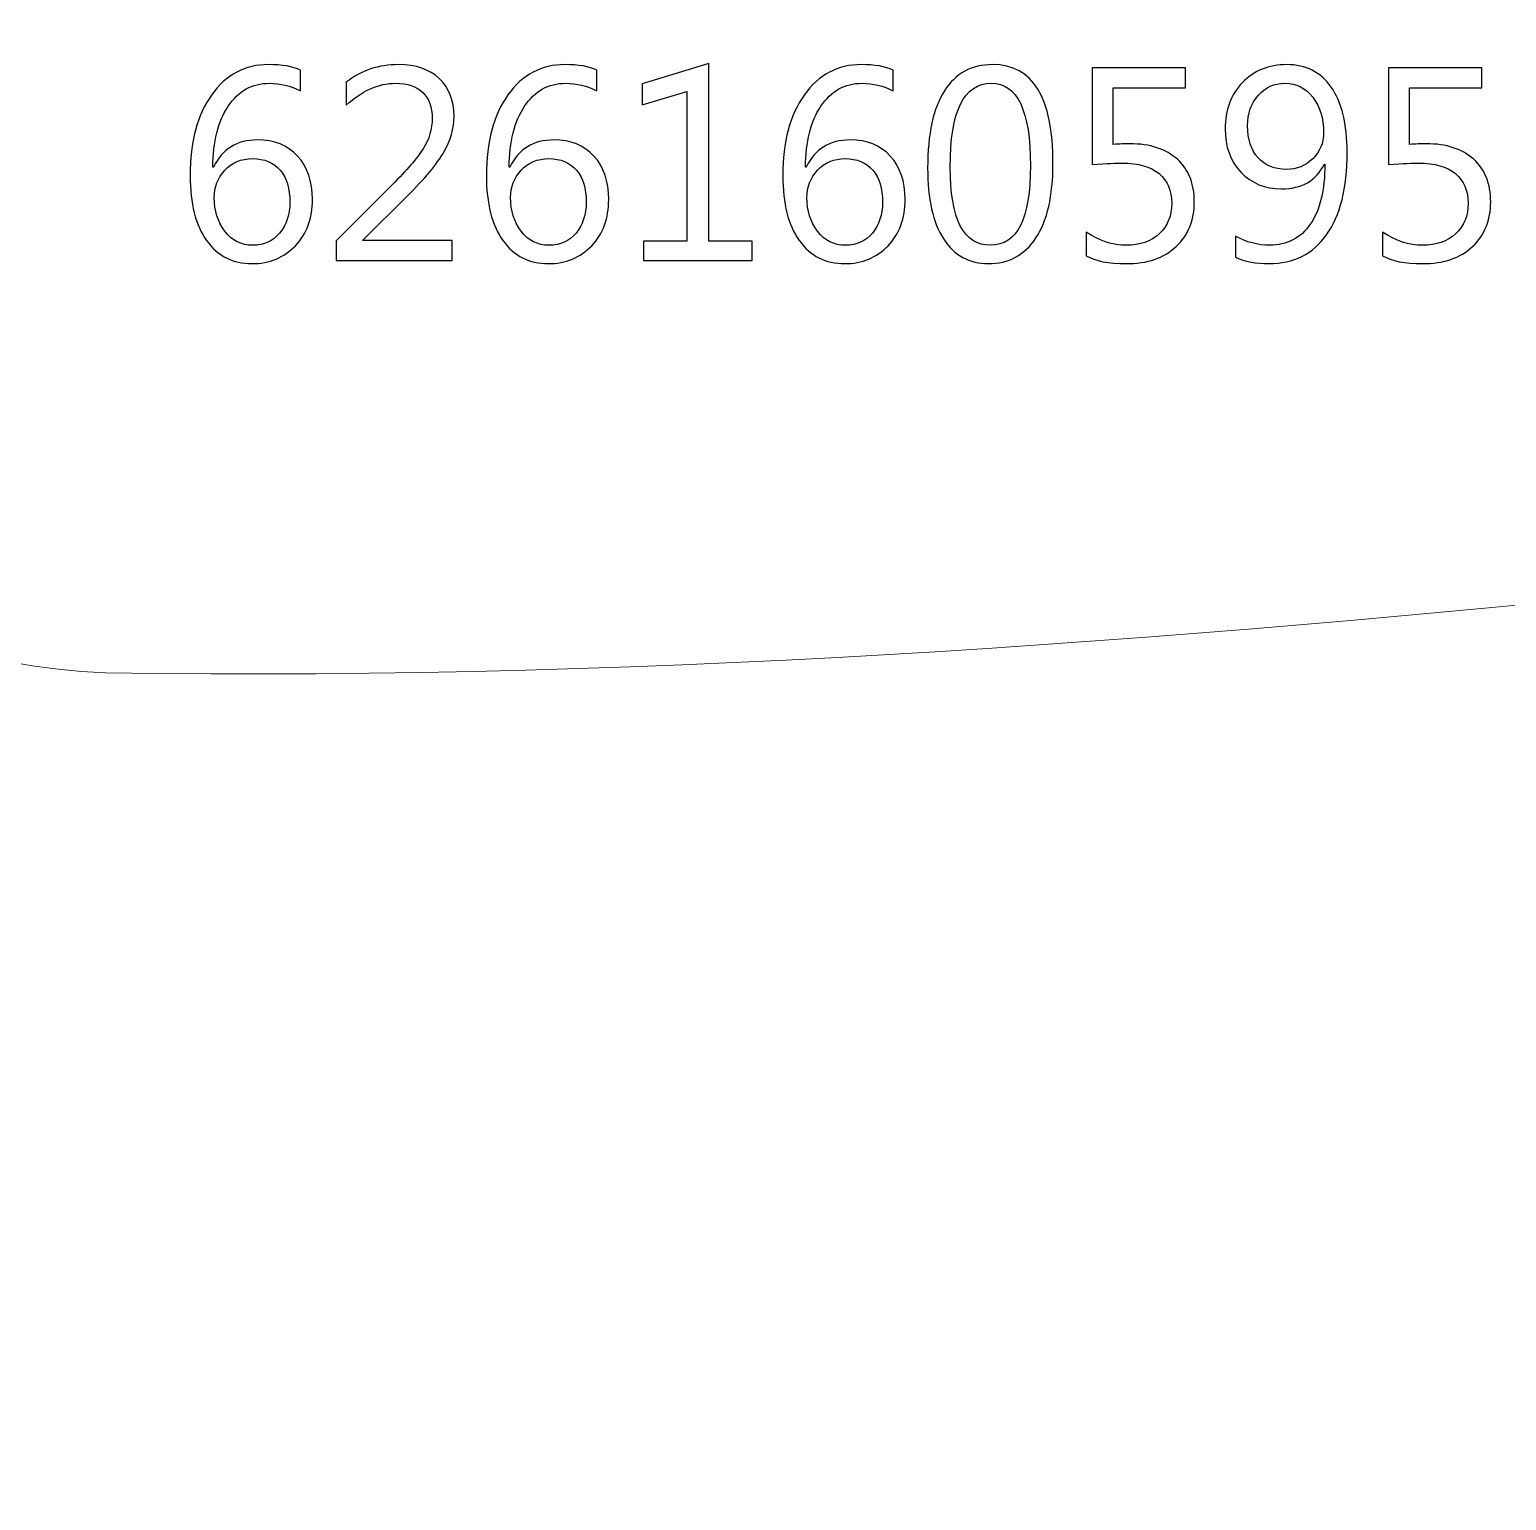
# Model space of a CAD drawing. Header units: centimetres. Extents: x -196 to 200, y -267 to 229.
# Drawn here: x 95.97 to 118.9, y -74.3 to -51.47 of the extents above; entities that cross this region are included whole.
import ezdxf

# ---------------------------------------------------------------- set-up
doc = ezdxf.new("R2010")
doc.units = ezdxf.units.CM
doc.header["$MEASUREMENT"] = 0
doc.layers.add('Camada 1', color=7, linetype='Continuous')
doc.layers.add('Camada 2', color=20, linetype='Continuous')

msp = doc.modelspace()

# ---------------------------------------------------------------- linework, layer by layer
at = {"layer": 'Camada 1', "lineweight": 9}
msp.add_open_spline([(72.549, -114.833), (72.367, -115.71), (72.107, -116.29), (71.643, -117.443), (71.643, -117.443), (70.612, -120.453), (70.022, -122.19), (73.215, -123.368), (73.215, -123.368), (74.856, -123.845), (76.237, -124.366), (77.403, -124.923), (77.403, -124.923), (83.232, -127.334), (83.511, -136.025), (81.277, -141.868), (81.277, -141.868), (79.673, -144.482), (81.959, -147.637), (84.142, -146.905), (84.142, -146.905), (84.142, -146.905), (105.98, -139.677), (105.98, -139.677), (105.98, -139.677), (105.352, -137.307), (104.71, -135.013), (103.865, -132.643), (103.865, -132.643), (103.865, -132.643), (98.387, -134.885), (98.387, -134.885), (98.387, -134.885), (98.387, -134.885), (97.304, -131.796), (97.304, -131.796), (97.304, -131.796), (97.304, -131.796), (102.758, -129.44), (102.758, -129.44), (102.758, -129.44), (101.573, -126.874), (100.557, -124.432), (99.246, -121.995), (99.246, -121.995), (99.246, -121.995), (93.611, -125.109), (93.611, -125.109), (93.611, -125.109), (93.611, -125.109), (91.923, -122.31), (91.923, -122.31), (91.923, -122.31), (91.923, -122.31), (97.523, -119.079), (97.523, -119.079), (97.523, -119.079), (96.238, -116.905), (95.022, -115.05), (93.666, -113.077), (93.666, -113.077), (93.666, -113.077), (88.471, -116.509), (88.471, -116.509), (88.471, -116.509), (88.471, -116.509), (86.695, -113.81), (86.695, -113.81), (86.695, -113.81), (86.695, -113.81), (91.574, -110.498), (91.574, -110.498), (91.574, -110.498), (90.125, -108.481), (88.778, -106.324), (87.444, -104.26), (87.444, -104.26), (87.444, -104.26), (82.119, -107.53), (82.119, -107.53), (82.119, -107.53), (82.119, -107.53), (80.676, -104.692), (80.676, -104.692), (80.676, -104.692), (80.676, -104.692), (85.937, -101.242), (85.937, -101.242), (85.937, -101.242), (80.864, -91.251), (87.783, -83.659), (95.45, -82.032), (95.45, -82.032), (111.827, -78.736), (125.912, -80.217), (140.985, -88.407), (140.985, -88.407), (151.218, -93.703), (161.314, -100.031), (171.328, -106.398), (171.328, -106.398), (177.467, -109.724), (181.699, -112.987), (188.716, -115.384), (188.716, -115.384), (190.896, -116.055), (192.133, -116.453), (192.952, -116.022), (192.952, -116.022), (196.214, -110.745), (198.19, -102.955), (197.776, -85.435), (197.776, -85.435), (196.669, -70.351), (195.551, -62.919), (192.218, -57.673), (192.218, -57.673), (186.973, -54.716), (169.867, -55.257), (147.136, -57.508), (147.136, -57.508), (131.267, -58.685), (114.668, -61.735), (97.149, -61.45), (97.149, -61.45), (89.243, -61.195), (83.236, -50.973), (75.512, -39.291), (75.512, -39.291), (71.321, -39.98), (67.901, -39.301), (65.657, -37.387), (65.657, -37.387), (63.487, -35.267), (62.27, -32.758), (62.315, -29.791), (62.315, -29.791), (62.324, -28.945), (61.732, -28.634), (60.794, -28.974), (60.794, -28.974), (49.44, -31.305), (38.672, -32.623), (28.761, -32.549), (28.761, -32.549), (28.761, -32.549), (22.226, -32.667), (22.226, -32.667), (22.226, -32.667), (13.207, -32.835), (7.663, -34.522), (6.225, -40.138), (6.225, -40.138), (5.891, -41.772), (5.965, -52.796), (5.949, -54.917), (5.949, -54.917), (5.949, -54.917), (5.985, -77.124), (5.985, -77.124), (5.985, -77.124), (5.985, -77.124), (26.583, -77.152), (26.583, -77.152), (26.583, -77.152), (26.583, -77.152), (26.551, -80.432), (26.551, -80.432), (26.551, -80.432), (26.551, -80.432), (5.981, -80.488), (5.981, -80.488), (5.981, -80.488), (5.981, -80.488), (6.076, -108.129), (6.076, -108.129), (6.076, -108.129), (6.076, -108.129), (12.015, -108.726), (12.015, -108.726), (12.015, -108.726), (12.015, -108.726), (14.903, -92.526), (14.903, -92.526), (14.903, -92.526), (14.903, -92.526), (33.333, -95.25), (33.333, -95.25), (33.333, -95.25), (33.333, -95.25), (30.302, -110.86), (30.302, -110.86), (30.302, -110.86), (30.302, -110.86), (39.992, -111.857), (39.992, -111.857), (39.992, -111.857), (40.037, -107.986), (40.484, -104.303), (41.449, -100.895), (41.449, -100.895), (42.749, -96.388), (44.348, -92.988), (46.73, -92.214), (46.73, -92.214), (46.73, -92.214), (66.166, -92.217), (66.166, -92.217), (66.166, -92.217), (67.551, -92.289), (68.173, -94.511), (67.715, -97.98), (67.715, -97.98), (67.349, -101.738), (64.736, -104.845), (63.332, -108.783), (63.332, -108.783), (62.403, -111.39), (62.638, -111.893), (64.698, -111.879), (64.698, -111.879), (64.698, -111.879), (71.124, -111.848), (71.124, -111.848), (71.124, -111.848), (71.986, -112.123), (72.777, -113.24), (72.549, -114.833)], degree=3, knots=[0, 0, 0, 0, 0.017241, 0.017241, 0.017241, 0.017241, 0.034483, 0.034483, 0.034483, 0.034483, 0.051724, 0.051724, 0.051724, 0.051724, 0.068966, 0.068966, 0.068966, 0.068966, 0.086207, 0.086207, 0.086207, 0.086207, 0.103448, 0.103448, 0.103448, 0.103448, 0.12069, 0.12069, 0.12069, 0.12069, 0.137931, 0.137931, 0.137931, 0.137931, 0.155172, 0.155172, 0.155172, 0.155172, 0.172414, 0.172414, 0.172414, 0.172414, 0.189655, 0.189655, 0.189655, 0.189655, 0.206897, 0.206897, 0.206897, 0.206897, 0.224138, 0.224138, 0.224138, 0.224138, 0.241379, 0.241379, 0.241379, 0.241379, 0.258621, 0.258621, 0.258621, 0.258621, 0.275862, 0.275862, 0.275862, 0.275862, 0.293103, 0.293103, 0.293103, 0.293103, 0.310345, 0.310345, 0.310345, 0.310345, 0.327586, 0.327586, 0.327586, 0.327586, 0.344828, 0.344828, 0.344828, 0.344828, 0.362069, 0.362069, 0.362069, 0.362069, 0.37931, 0.37931, 0.37931, 0.37931, 0.396552, 0.396552, 0.396552, 0.396552, 0.413793, 0.413793, 0.413793, 0.413793, 0.431034, 0.431034, 0.431034, 0.431034, 0.448276, 0.448276, 0.448276, 0.448276, 0.465517, 0.465517, 0.465517, 0.465517, 0.482759, 0.482759, 0.482759, 0.482759, 0.5, 0.5, 0.5, 0.5, 0.517241, 0.517241, 0.517241, 0.517241, 0.534483, 0.534483, 0.534483, 0.534483, 0.551724, 0.551724, 0.551724, 0.551724, 0.568966, 0.568966, 0.568966, 0.568966, 0.586207, 0.586207, 0.586207, 0.586207, 0.603448, 0.603448, 0.603448, 0.603448, 0.62069, 0.62069, 0.62069, 0.62069, 0.637931, 0.637931, 0.637931, 0.637931, 0.655172, 0.655172, 0.655172, 0.655172, 0.672414, 0.672414, 0.672414, 0.672414, 0.689655, 0.689655, 0.689655, 0.689655, 0.706897, 0.706897, 0.706897, 0.706897, 0.724138, 0.724138, 0.724138, 0.724138, 0.741379, 0.741379, 0.741379, 0.741379, 0.758621, 0.758621, 0.758621, 0.758621, 0.775862, 0.775862, 0.775862, 0.775862, 0.793103, 0.793103, 0.793103, 0.793103, 0.810345, 0.810345, 0.810345, 0.810345, 0.827586, 0.827586, 0.827586, 0.827586, 0.844828, 0.844828, 0.844828, 0.844828, 0.862069, 0.862069, 0.862069, 0.862069, 0.87931, 0.87931, 0.87931, 0.87931, 0.896552, 0.896552, 0.896552, 0.896552, 0.913793, 0.913793, 0.913793, 0.913793, 0.931034, 0.931034, 0.931034, 0.931034, 0.948276, 0.948276, 0.948276, 0.948276, 0.965517, 0.965517, 0.965517, 0.965517, 1, 1, 1, 1], dxfattribs=at)
at = {"layer": 'Camada 2'}
for points, knots in [([(100.179, -52.096), (100.179, -52.096), (100.179, -52.42), (100.179, -52.42), (100.179, -52.42), (100.025, -52.341), (99.863, -52.301), (99.692, -52.301), (99.692, -52.301), (99.427, -52.301), (99.215, -52.419), (99.056, -52.656), (99.056, -52.656), (98.897, -52.892), (98.818, -53.208), (98.818, -53.604), (98.818, -53.604), (98.818, -53.604), (98.826, -53.604), (98.826, -53.604), (98.826, -53.604), (98.965, -53.322), (99.193, -53.18), (99.509, -53.18), (99.509, -53.18), (99.77, -53.18), (99.977, -53.264), (100.132, -53.431), (100.132, -53.431), (100.286, -53.599), (100.363, -53.823), (100.363, -54.104), (100.363, -54.104), (100.363, -54.397), (100.275, -54.637), (100.098, -54.823), (100.098, -54.823), (99.922, -55.008), (99.698, -55.101), (99.426, -55.101), (99.426, -55.101), (99.126, -55.101), (98.89, -54.981), (98.72, -54.742), (98.72, -54.742), (98.549, -54.503), (98.464, -54.168), (98.464, -53.735), (98.464, -53.735), (98.464, -53.211), (98.575, -52.793), (98.799, -52.481), (98.799, -52.481), (99.022, -52.167), (99.317, -52.011), (99.683, -52.011), (99.683, -52.011), (99.892, -52.011), (100.057, -52.039), (100.179, -52.096)], [0, 0, 0, 0, 0.0625, 0.0625, 0.0625, 0.0625, 0.125, 0.125, 0.125, 0.125, 0.1875, 0.1875, 0.1875, 0.1875, 0.25, 0.25, 0.25, 0.25, 0.3125, 0.3125, 0.3125, 0.3125, 0.375, 0.375, 0.375, 0.375, 0.4375, 0.4375, 0.4375, 0.4375, 0.5, 0.5, 0.5, 0.5, 0.5625, 0.5625, 0.5625, 0.5625, 0.625, 0.625, 0.625, 0.625, 0.6875, 0.6875, 0.6875, 0.6875, 0.75, 0.75, 0.75, 0.75, 0.8125, 0.8125, 0.8125, 0.8125, 0.875, 0.875, 0.875, 0.875, 1, 1, 1, 1]), ([(102.535, -55.05), (102.535, -55.05), (100.734, -55.05), (100.734, -55.05), (100.734, -55.05), (100.734, -55.05), (100.734, -54.747), (100.734, -54.747), (100.734, -54.747), (100.734, -54.747), (101.605, -53.873), (101.605, -53.873), (101.605, -53.873), (101.827, -53.651), (101.986, -53.466), (102.081, -53.318), (102.081, -53.318), (102.176, -53.17), (102.223, -53.011), (102.223, -52.843), (102.223, -52.843), (102.223, -52.671), (102.174, -52.537), (102.076, -52.443), (102.076, -52.443), (101.977, -52.348), (101.837, -52.301), (101.654, -52.301), (101.654, -52.301), (101.388, -52.301), (101.132, -52.415), (100.888, -52.643), (100.888, -52.643), (100.888, -52.643), (100.888, -52.284), (100.888, -52.284), (100.888, -52.284), (101.121, -52.102), (101.393, -52.011), (101.702, -52.011), (101.702, -52.011), (101.969, -52.011), (102.179, -52.084), (102.332, -52.228), (102.332, -52.228), (102.485, -52.372), (102.561, -52.567), (102.561, -52.81), (102.561, -52.81), (102.561, -53.001), (102.508, -53.189), (102.402, -53.372), (102.402, -53.372), (102.297, -53.555), (102.107, -53.782), (101.833, -54.052), (101.833, -54.052), (101.833, -54.052), (101.144, -54.734), (101.144, -54.734), (101.144, -54.734), (101.144, -54.734), (101.144, -54.742), (101.144, -54.742), (101.144, -54.742), (101.144, -54.742), (102.535, -54.742), (102.535, -54.742), (102.535, -54.742), (102.535, -54.742), (102.535, -55.05), (102.535, -55.05)], [0, 0, 0, 0, 0.052632, 0.052632, 0.052632, 0.052632, 0.105263, 0.105263, 0.105263, 0.105263, 0.157895, 0.157895, 0.157895, 0.157895, 0.210526, 0.210526, 0.210526, 0.210526, 0.263158, 0.263158, 0.263158, 0.263158, 0.315789, 0.315789, 0.315789, 0.315789, 0.368421, 0.368421, 0.368421, 0.368421, 0.421053, 0.421053, 0.421053, 0.421053, 0.473684, 0.473684, 0.473684, 0.473684, 0.526316, 0.526316, 0.526316, 0.526316, 0.578947, 0.578947, 0.578947, 0.578947, 0.631579, 0.631579, 0.631579, 0.631579, 0.684211, 0.684211, 0.684211, 0.684211, 0.736842, 0.736842, 0.736842, 0.736842, 0.789474, 0.789474, 0.789474, 0.789474, 0.842105, 0.842105, 0.842105, 0.842105, 0.894737, 0.894737, 0.894737, 0.894737, 1, 1, 1, 1]), ([(104.78, -52.096), (104.78, -52.096), (104.78, -52.42), (104.78, -52.42), (104.78, -52.42), (104.626, -52.341), (104.463, -52.301), (104.293, -52.301), (104.293, -52.301), (104.028, -52.301), (103.816, -52.419), (103.657, -52.656), (103.657, -52.656), (103.498, -52.892), (103.419, -53.208), (103.419, -53.604), (103.419, -53.604), (103.419, -53.604), (103.427, -53.604), (103.427, -53.604), (103.427, -53.604), (103.566, -53.322), (103.793, -53.18), (104.11, -53.18), (104.11, -53.18), (104.371, -53.18), (104.578, -53.264), (104.732, -53.431), (104.732, -53.431), (104.887, -53.599), (104.963, -53.823), (104.963, -54.104), (104.963, -54.104), (104.963, -54.397), (104.875, -54.637), (104.699, -54.823), (104.699, -54.823), (104.522, -55.008), (104.298, -55.101), (104.027, -55.101), (104.027, -55.101), (103.726, -55.101), (103.491, -54.981), (103.32, -54.742), (103.32, -54.742), (103.15, -54.503), (103.064, -54.168), (103.064, -53.735), (103.064, -53.735), (103.064, -53.211), (103.176, -52.793), (103.399, -52.481), (103.399, -52.481), (103.623, -52.167), (103.918, -52.011), (104.284, -52.011), (104.284, -52.011), (104.493, -52.011), (104.658, -52.039), (104.78, -52.096)], [0, 0, 0, 0, 0.0625, 0.0625, 0.0625, 0.0625, 0.125, 0.125, 0.125, 0.125, 0.1875, 0.1875, 0.1875, 0.1875, 0.25, 0.25, 0.25, 0.25, 0.3125, 0.3125, 0.3125, 0.3125, 0.375, 0.375, 0.375, 0.375, 0.4375, 0.4375, 0.4375, 0.4375, 0.5, 0.5, 0.5, 0.5, 0.5625, 0.5625, 0.5625, 0.5625, 0.625, 0.625, 0.625, 0.625, 0.6875, 0.6875, 0.6875, 0.6875, 0.75, 0.75, 0.75, 0.75, 0.8125, 0.8125, 0.8125, 0.8125, 0.875, 0.875, 0.875, 0.875, 1, 1, 1, 1]), ([(107.191, -55.05), (107.191, -55.05), (105.501, -55.05), (105.501, -55.05), (105.501, -55.05), (105.501, -55.05), (105.501, -54.751), (105.501, -54.751), (105.501, -54.751), (105.501, -54.751), (106.175, -54.751), (106.175, -54.751), (106.175, -54.751), (106.175, -54.751), (106.175, -52.428), (106.175, -52.428), (106.175, -52.428), (106.175, -52.428), (105.484, -52.634), (105.484, -52.634), (105.484, -52.634), (105.484, -52.634), (105.484, -52.31), (105.484, -52.31), (105.484, -52.31), (105.484, -52.31), (106.517, -51.994), (106.517, -51.994), (106.517, -51.994), (106.517, -51.994), (106.517, -54.751), (106.517, -54.751), (106.517, -54.751), (106.517, -54.751), (107.191, -54.751), (107.191, -54.751), (107.191, -54.751), (107.191, -54.751), (107.191, -55.05), (107.191, -55.05)], [0, 0, 0, 0, 0.090909, 0.090909, 0.090909, 0.090909, 0.181818, 0.181818, 0.181818, 0.181818, 0.272727, 0.272727, 0.272727, 0.272727, 0.363636, 0.363636, 0.363636, 0.363636, 0.454545, 0.454545, 0.454545, 0.454545, 0.545455, 0.545455, 0.545455, 0.545455, 0.636364, 0.636364, 0.636364, 0.636364, 0.727273, 0.727273, 0.727273, 0.727273, 0.818182, 0.818182, 0.818182, 0.818182, 1, 1, 1, 1]), ([(109.381, -52.096), (109.381, -52.096), (109.381, -52.42), (109.381, -52.42), (109.381, -52.42), (109.226, -52.341), (109.064, -52.301), (108.893, -52.301), (108.893, -52.301), (108.629, -52.301), (108.417, -52.419), (108.257, -52.656), (108.257, -52.656), (108.099, -52.892), (108.019, -53.208), (108.019, -53.604), (108.019, -53.604), (108.019, -53.604), (108.028, -53.604), (108.028, -53.604), (108.028, -53.604), (108.166, -53.322), (108.394, -53.18), (108.711, -53.18), (108.711, -53.18), (108.972, -53.18), (109.179, -53.264), (109.333, -53.431), (109.333, -53.431), (109.487, -53.599), (109.564, -53.823), (109.564, -54.104), (109.564, -54.104), (109.564, -54.397), (109.476, -54.637), (109.3, -54.823), (109.3, -54.823), (109.123, -55.008), (108.899, -55.101), (108.627, -55.101), (108.627, -55.101), (108.327, -55.101), (108.092, -54.981), (107.921, -54.742), (107.921, -54.742), (107.75, -54.503), (107.665, -54.168), (107.665, -53.735), (107.665, -53.735), (107.665, -53.211), (107.777, -52.793), (108, -52.481), (108, -52.481), (108.223, -52.167), (108.519, -52.011), (108.885, -52.011), (108.885, -52.011), (109.093, -52.011), (109.258, -52.039), (109.381, -52.096)], [0, 0, 0, 0, 0.0625, 0.0625, 0.0625, 0.0625, 0.125, 0.125, 0.125, 0.125, 0.1875, 0.1875, 0.1875, 0.1875, 0.25, 0.25, 0.25, 0.25, 0.3125, 0.3125, 0.3125, 0.3125, 0.375, 0.375, 0.375, 0.375, 0.4375, 0.4375, 0.4375, 0.4375, 0.5, 0.5, 0.5, 0.5, 0.5625, 0.5625, 0.5625, 0.5625, 0.625, 0.625, 0.625, 0.625, 0.6875, 0.6875, 0.6875, 0.6875, 0.75, 0.75, 0.75, 0.75, 0.8125, 0.8125, 0.8125, 0.8125, 0.875, 0.875, 0.875, 0.875, 1, 1, 1, 1]), ([(110.856, -55.101), (110.56, -55.101), (110.329, -54.974), (110.163, -54.72), (110.163, -54.72), (109.997, -54.465), (109.914, -54.097), (109.914, -53.616), (109.914, -53.616), (109.914, -53.088), (110.001, -52.689), (110.174, -52.418), (110.174, -52.418), (110.347, -52.147), (110.596, -52.011), (110.923, -52.011), (110.923, -52.011), (111.548, -52.011), (111.86, -52.522), (111.86, -53.543), (111.86, -53.543), (111.86, -54.05), (111.772, -54.435), (111.596, -54.702), (111.596, -54.702), (111.419, -54.968), (111.172, -55.101), (110.856, -55.101)], [0, 0, 0, 0, 0.125, 0.125, 0.125, 0.125, 0.25, 0.25, 0.25, 0.25, 0.375, 0.375, 0.375, 0.375, 0.5, 0.5, 0.5, 0.5, 0.625, 0.625, 0.625, 0.625, 0.75, 0.75, 0.75, 0.75, 1, 1, 1, 1]), ([(114.694, -55.001), (114.694, -55.001), (114.694, -54.673), (114.694, -54.673), (114.694, -54.673), (114.86, -54.768), (115.037, -54.815), (115.223, -54.815), (115.223, -54.815), (115.494, -54.815), (115.705, -54.705), (115.855, -54.487), (115.855, -54.487), (116.006, -54.269), (116.081, -53.958), (116.081, -53.556), (116.081, -53.556), (116.078, -53.557), (116.075, -53.557), (116.073, -53.556), (116.073, -53.556), (115.945, -53.812), (115.723, -53.94), (115.407, -53.94), (115.407, -53.94), (115.151, -53.94), (114.941, -53.853), (114.777, -53.68), (114.777, -53.68), (114.614, -53.506), (114.532, -53.282), (114.532, -53.009), (114.532, -53.009), (114.532, -52.717), (114.621, -52.478), (114.801, -52.291), (114.801, -52.291), (114.981, -52.104), (115.211, -52.011), (115.492, -52.011), (115.492, -52.011), (115.786, -52.011), (116.016, -52.128), (116.18, -52.36), (116.18, -52.36), (116.344, -52.593), (116.427, -52.932), (116.427, -53.377), (116.427, -53.377), (116.427, -53.929), (116.32, -54.354), (116.106, -54.653), (116.106, -54.653), (115.893, -54.952), (115.595, -55.101), (115.215, -55.101), (115.215, -55.101), (115.015, -55.101), (114.841, -55.067), (114.694, -55.001)], [0, 0, 0, 0, 0.0625, 0.0625, 0.0625, 0.0625, 0.125, 0.125, 0.125, 0.125, 0.1875, 0.1875, 0.1875, 0.1875, 0.25, 0.25, 0.25, 0.25, 0.3125, 0.3125, 0.3125, 0.3125, 0.375, 0.375, 0.375, 0.375, 0.4375, 0.4375, 0.4375, 0.4375, 0.5, 0.5, 0.5, 0.5, 0.5625, 0.5625, 0.5625, 0.5625, 0.625, 0.625, 0.625, 0.625, 0.6875, 0.6875, 0.6875, 0.6875, 0.75, 0.75, 0.75, 0.75, 0.8125, 0.8125, 0.8125, 0.8125, 0.875, 0.875, 0.875, 0.875, 1, 1, 1, 1]), ([(112.377, -54.977), (112.377, -54.977), (112.377, -54.614), (112.377, -54.614), (112.377, -54.614), (112.581, -54.748), (112.788, -54.815), (113, -54.815), (113, -54.815), (113.211, -54.815), (113.381, -54.755), (113.51, -54.636), (113.51, -54.636), (113.639, -54.517), (113.704, -54.358), (113.704, -54.161), (113.704, -54.161), (113.704, -53.966), (113.638, -53.813), (113.506, -53.703), (113.506, -53.703), (113.374, -53.594), (113.185, -53.539), (112.939, -53.539), (112.939, -53.539), (112.856, -53.539), (112.7, -53.547), (112.47, -53.564), (112.47, -53.564), (112.47, -53.564), (112.47, -52.062), (112.47, -52.062), (112.47, -52.062), (112.47, -52.062), (113.917, -52.062), (113.917, -52.062), (113.917, -52.062), (113.917, -52.062), (113.917, -52.37), (113.917, -52.37), (113.917, -52.37), (113.917, -52.37), (112.795, -52.37), (112.795, -52.37), (112.795, -52.37), (112.795, -52.37), (112.795, -53.249), (112.795, -53.249), (112.795, -53.249), (112.887, -53.243), (112.971, -53.24), (113.049, -53.24), (113.049, -53.24), (113.369, -53.24), (113.616, -53.321), (113.791, -53.481), (113.791, -53.481), (113.966, -53.641), (114.054, -53.86), (114.054, -54.139), (114.054, -54.139), (114.054, -54.428), (113.96, -54.661), (113.771, -54.836), (113.771, -54.836), (113.583, -55.013), (113.324, -55.101), (112.996, -55.101), (112.996, -55.101), (112.719, -55.101), (112.513, -55.06), (112.377, -54.977)], [0, 0, 0, 0, 0.052632, 0.052632, 0.052632, 0.052632, 0.105263, 0.105263, 0.105263, 0.105263, 0.157895, 0.157895, 0.157895, 0.157895, 0.210526, 0.210526, 0.210526, 0.210526, 0.263158, 0.263158, 0.263158, 0.263158, 0.315789, 0.315789, 0.315789, 0.315789, 0.368421, 0.368421, 0.368421, 0.368421, 0.421053, 0.421053, 0.421053, 0.421053, 0.473684, 0.473684, 0.473684, 0.473684, 0.526316, 0.526316, 0.526316, 0.526316, 0.578947, 0.578947, 0.578947, 0.578947, 0.631579, 0.631579, 0.631579, 0.631579, 0.684211, 0.684211, 0.684211, 0.684211, 0.736842, 0.736842, 0.736842, 0.736842, 0.789474, 0.789474, 0.789474, 0.789474, 0.842105, 0.842105, 0.842105, 0.842105, 0.894737, 0.894737, 0.894737, 0.894737, 1, 1, 1, 1]), ([(116.977, -54.977), (116.977, -54.977), (116.977, -54.614), (116.977, -54.614), (116.977, -54.614), (117.181, -54.748), (117.389, -54.815), (117.6, -54.815), (117.6, -54.815), (117.812, -54.815), (117.982, -54.755), (118.111, -54.636), (118.111, -54.636), (118.24, -54.517), (118.305, -54.358), (118.305, -54.161), (118.305, -54.161), (118.305, -53.966), (118.238, -53.813), (118.107, -53.703), (118.107, -53.703), (117.975, -53.594), (117.786, -53.539), (117.54, -53.539), (117.54, -53.539), (117.457, -53.539), (117.3, -53.547), (117.071, -53.564), (117.071, -53.564), (117.071, -53.564), (117.071, -52.062), (117.071, -52.062), (117.071, -52.062), (117.071, -52.062), (118.518, -52.062), (118.518, -52.062), (118.518, -52.062), (118.518, -52.062), (118.518, -52.37), (118.518, -52.37), (118.518, -52.37), (118.518, -52.37), (117.395, -52.37), (117.395, -52.37), (117.395, -52.37), (117.395, -52.37), (117.395, -53.249), (117.395, -53.249), (117.395, -53.249), (117.487, -53.243), (117.572, -53.24), (117.65, -53.24), (117.65, -53.24), (117.969, -53.24), (118.217, -53.321), (118.392, -53.481), (118.392, -53.481), (118.567, -53.641), (118.655, -53.86), (118.655, -54.139), (118.655, -54.139), (118.655, -54.428), (118.561, -54.661), (118.372, -54.836), (118.372, -54.836), (118.184, -55.013), (117.925, -55.101), (117.597, -55.101), (117.597, -55.101), (117.32, -55.101), (117.114, -55.06), (116.977, -54.977)], [0, 0, 0, 0, 0.052632, 0.052632, 0.052632, 0.052632, 0.105263, 0.105263, 0.105263, 0.105263, 0.157895, 0.157895, 0.157895, 0.157895, 0.210526, 0.210526, 0.210526, 0.210526, 0.263158, 0.263158, 0.263158, 0.263158, 0.315789, 0.315789, 0.315789, 0.315789, 0.368421, 0.368421, 0.368421, 0.368421, 0.421053, 0.421053, 0.421053, 0.421053, 0.473684, 0.473684, 0.473684, 0.473684, 0.526316, 0.526316, 0.526316, 0.526316, 0.578947, 0.578947, 0.578947, 0.578947, 0.631579, 0.631579, 0.631579, 0.631579, 0.684211, 0.684211, 0.684211, 0.684211, 0.736842, 0.736842, 0.736842, 0.736842, 0.789474, 0.789474, 0.789474, 0.789474, 0.842105, 0.842105, 0.842105, 0.842105, 0.894737, 0.894737, 0.894737, 0.894737, 1, 1, 1, 1]), ([(110.903, -52.301), (110.477, -52.301), (110.264, -52.734), (110.264, -53.601), (110.264, -53.601), (110.264, -54.41), (110.473, -54.815), (110.891, -54.815), (110.891, -54.815), (111.304, -54.815), (111.51, -54.403), (111.51, -53.58), (111.51, -53.58), (111.51, -52.727), (111.308, -52.301), (110.903, -52.301)], [0, 0, 0, 0, 0.2, 0.2, 0.2, 0.2, 0.4, 0.4, 0.4, 0.4, 0.6, 0.6, 0.6, 0.6, 1, 1, 1, 1]), ([(115.46, -52.301), (115.295, -52.301), (115.158, -52.363), (115.048, -52.488), (115.048, -52.488), (114.937, -52.612), (114.882, -52.77), (114.882, -52.962), (114.882, -52.962), (114.882, -53.172), (114.936, -53.337), (115.044, -53.457), (115.044, -53.457), (115.152, -53.577), (115.299, -53.637), (115.484, -53.637), (115.484, -53.637), (115.644, -53.637), (115.78, -53.582), (115.892, -53.473), (115.892, -53.473), (116.004, -53.363), (116.06, -53.229), (116.06, -53.07), (116.06, -53.07), (116.06, -52.844), (116.004, -52.659), (115.893, -52.516), (115.893, -52.516), (115.782, -52.373), (115.638, -52.301), (115.46, -52.301)], [0, 0, 0, 0, 0.111111, 0.111111, 0.111111, 0.111111, 0.222222, 0.222222, 0.222222, 0.222222, 0.333333, 0.333333, 0.333333, 0.333333, 0.444444, 0.444444, 0.444444, 0.444444, 0.555556, 0.555556, 0.555556, 0.555556, 0.666667, 0.666667, 0.666667, 0.666667, 0.777778, 0.777778, 0.777778, 0.777778, 1, 1, 1, 1]), ([(99.433, -53.471), (99.257, -53.471), (99.114, -53.53), (99.004, -53.65), (99.004, -53.65), (98.894, -53.77), (98.839, -53.911), (98.839, -54.074), (98.839, -54.074), (98.839, -54.279), (98.894, -54.453), (99.003, -54.598), (99.003, -54.598), (99.112, -54.742), (99.257, -54.815), (99.437, -54.815), (99.437, -54.815), (99.61, -54.815), (99.749, -54.752), (99.854, -54.626), (99.854, -54.626), (99.96, -54.5), (100.013, -54.341), (100.013, -54.147), (100.013, -54.147), (100.013, -53.935), (99.962, -53.77), (99.861, -53.65), (99.861, -53.65), (99.759, -53.53), (99.617, -53.471), (99.433, -53.471)], [0, 0, 0, 0, 0.111111, 0.111111, 0.111111, 0.111111, 0.222222, 0.222222, 0.222222, 0.222222, 0.333333, 0.333333, 0.333333, 0.333333, 0.444444, 0.444444, 0.444444, 0.444444, 0.555556, 0.555556, 0.555556, 0.555556, 0.666667, 0.666667, 0.666667, 0.666667, 0.777778, 0.777778, 0.777778, 0.777778, 1, 1, 1, 1]), ([(104.034, -53.471), (103.857, -53.471), (103.714, -53.53), (103.605, -53.65), (103.605, -53.65), (103.495, -53.77), (103.44, -53.911), (103.44, -54.074), (103.44, -54.074), (103.44, -54.279), (103.495, -54.453), (103.603, -54.598), (103.603, -54.598), (103.712, -54.742), (103.857, -54.815), (104.038, -54.815), (104.038, -54.815), (104.21, -54.815), (104.35, -54.752), (104.455, -54.626), (104.455, -54.626), (104.561, -54.5), (104.613, -54.341), (104.613, -54.147), (104.613, -54.147), (104.613, -53.935), (104.563, -53.77), (104.461, -53.65), (104.461, -53.65), (104.359, -53.53), (104.217, -53.471), (104.034, -53.471)], [0, 0, 0, 0, 0.111111, 0.111111, 0.111111, 0.111111, 0.222222, 0.222222, 0.222222, 0.222222, 0.333333, 0.333333, 0.333333, 0.333333, 0.444444, 0.444444, 0.444444, 0.444444, 0.555556, 0.555556, 0.555556, 0.555556, 0.666667, 0.666667, 0.666667, 0.666667, 0.777778, 0.777778, 0.777778, 0.777778, 1, 1, 1, 1]), ([(108.634, -53.471), (108.458, -53.471), (108.315, -53.53), (108.205, -53.65), (108.205, -53.65), (108.095, -53.77), (108.04, -53.911), (108.04, -54.074), (108.04, -54.074), (108.04, -54.279), (108.095, -54.453), (108.204, -54.598), (108.204, -54.598), (108.313, -54.742), (108.458, -54.815), (108.639, -54.815), (108.639, -54.815), (108.811, -54.815), (108.95, -54.752), (109.056, -54.626), (109.056, -54.626), (109.161, -54.5), (109.214, -54.341), (109.214, -54.147), (109.214, -54.147), (109.214, -53.935), (109.164, -53.77), (109.062, -53.65), (109.062, -53.65), (108.96, -53.53), (108.818, -53.471), (108.634, -53.471)], [0, 0, 0, 0, 0.111111, 0.111111, 0.111111, 0.111111, 0.222222, 0.222222, 0.222222, 0.222222, 0.333333, 0.333333, 0.333333, 0.333333, 0.444444, 0.444444, 0.444444, 0.444444, 0.555556, 0.555556, 0.555556, 0.555556, 0.666667, 0.666667, 0.666667, 0.666667, 0.777778, 0.777778, 0.777778, 0.777778, 1, 1, 1, 1])]:
    msp.add_open_spline(points, degree=3, knots=knots, dxfattribs=at)
at = {"layer": 'Camada 2', "lineweight": 9}
for points, knots in [([(100.179, -52.096), (100.179, -52.096), (100.179, -52.42), (100.179, -52.42), (100.179, -52.42), (100.025, -52.341), (99.863, -52.301), (99.692, -52.301), (99.692, -52.301), (99.427, -52.301), (99.215, -52.419), (99.056, -52.656), (99.056, -52.656), (98.897, -52.892), (98.818, -53.208), (98.818, -53.604), (98.818, -53.604), (98.818, -53.604), (98.826, -53.604), (98.826, -53.604), (98.826, -53.604), (98.965, -53.322), (99.193, -53.18), (99.509, -53.18), (99.509, -53.18), (99.77, -53.18), (99.977, -53.264), (100.132, -53.431), (100.132, -53.431), (100.286, -53.599), (100.363, -53.823), (100.363, -54.104), (100.363, -54.104), (100.363, -54.397), (100.275, -54.637), (100.098, -54.823), (100.098, -54.823), (99.922, -55.008), (99.698, -55.101), (99.426, -55.101), (99.426, -55.101), (99.126, -55.101), (98.89, -54.981), (98.72, -54.742), (98.72, -54.742), (98.549, -54.503), (98.464, -54.168), (98.464, -53.735), (98.464, -53.735), (98.464, -53.211), (98.575, -52.793), (98.799, -52.481), (98.799, -52.481), (99.022, -52.167), (99.317, -52.011), (99.683, -52.011), (99.683, -52.011), (99.892, -52.011), (100.057, -52.039), (100.179, -52.096)], [0, 0, 0, 0, 0.0625, 0.0625, 0.0625, 0.0625, 0.125, 0.125, 0.125, 0.125, 0.1875, 0.1875, 0.1875, 0.1875, 0.25, 0.25, 0.25, 0.25, 0.3125, 0.3125, 0.3125, 0.3125, 0.375, 0.375, 0.375, 0.375, 0.4375, 0.4375, 0.4375, 0.4375, 0.5, 0.5, 0.5, 0.5, 0.5625, 0.5625, 0.5625, 0.5625, 0.625, 0.625, 0.625, 0.625, 0.6875, 0.6875, 0.6875, 0.6875, 0.75, 0.75, 0.75, 0.75, 0.8125, 0.8125, 0.8125, 0.8125, 0.875, 0.875, 0.875, 0.875, 1, 1, 1, 1]), ([(102.535, -55.05), (102.535, -55.05), (100.734, -55.05), (100.734, -55.05), (100.734, -55.05), (100.734, -55.05), (100.734, -54.747), (100.734, -54.747), (100.734, -54.747), (100.734, -54.747), (101.605, -53.873), (101.605, -53.873), (101.605, -53.873), (101.827, -53.651), (101.986, -53.466), (102.081, -53.318), (102.081, -53.318), (102.176, -53.17), (102.223, -53.011), (102.223, -52.843), (102.223, -52.843), (102.223, -52.671), (102.174, -52.537), (102.076, -52.443), (102.076, -52.443), (101.977, -52.348), (101.837, -52.301), (101.654, -52.301), (101.654, -52.301), (101.388, -52.301), (101.132, -52.415), (100.888, -52.643), (100.888, -52.643), (100.888, -52.643), (100.888, -52.284), (100.888, -52.284), (100.888, -52.284), (101.121, -52.102), (101.393, -52.011), (101.702, -52.011), (101.702, -52.011), (101.969, -52.011), (102.179, -52.084), (102.332, -52.228), (102.332, -52.228), (102.485, -52.372), (102.561, -52.567), (102.561, -52.81), (102.561, -52.81), (102.561, -53.001), (102.508, -53.189), (102.402, -53.372), (102.402, -53.372), (102.297, -53.555), (102.107, -53.782), (101.833, -54.052), (101.833, -54.052), (101.833, -54.052), (101.144, -54.734), (101.144, -54.734), (101.144, -54.734), (101.144, -54.734), (101.144, -54.742), (101.144, -54.742), (101.144, -54.742), (101.144, -54.742), (102.535, -54.742), (102.535, -54.742), (102.535, -54.742), (102.535, -54.742), (102.535, -55.05), (102.535, -55.05)], [0, 0, 0, 0, 0.052632, 0.052632, 0.052632, 0.052632, 0.105263, 0.105263, 0.105263, 0.105263, 0.157895, 0.157895, 0.157895, 0.157895, 0.210526, 0.210526, 0.210526, 0.210526, 0.263158, 0.263158, 0.263158, 0.263158, 0.315789, 0.315789, 0.315789, 0.315789, 0.368421, 0.368421, 0.368421, 0.368421, 0.421053, 0.421053, 0.421053, 0.421053, 0.473684, 0.473684, 0.473684, 0.473684, 0.526316, 0.526316, 0.526316, 0.526316, 0.578947, 0.578947, 0.578947, 0.578947, 0.631579, 0.631579, 0.631579, 0.631579, 0.684211, 0.684211, 0.684211, 0.684211, 0.736842, 0.736842, 0.736842, 0.736842, 0.789474, 0.789474, 0.789474, 0.789474, 0.842105, 0.842105, 0.842105, 0.842105, 0.894737, 0.894737, 0.894737, 0.894737, 1, 1, 1, 1]), ([(104.78, -52.096), (104.78, -52.096), (104.78, -52.42), (104.78, -52.42), (104.78, -52.42), (104.626, -52.341), (104.463, -52.301), (104.293, -52.301), (104.293, -52.301), (104.028, -52.301), (103.816, -52.419), (103.657, -52.656), (103.657, -52.656), (103.498, -52.892), (103.419, -53.208), (103.419, -53.604), (103.419, -53.604), (103.419, -53.604), (103.427, -53.604), (103.427, -53.604), (103.427, -53.604), (103.566, -53.322), (103.793, -53.18), (104.11, -53.18), (104.11, -53.18), (104.371, -53.18), (104.578, -53.264), (104.732, -53.431), (104.732, -53.431), (104.887, -53.599), (104.963, -53.823), (104.963, -54.104), (104.963, -54.104), (104.963, -54.397), (104.875, -54.637), (104.699, -54.823), (104.699, -54.823), (104.522, -55.008), (104.298, -55.101), (104.027, -55.101), (104.027, -55.101), (103.726, -55.101), (103.491, -54.981), (103.32, -54.742), (103.32, -54.742), (103.15, -54.503), (103.064, -54.168), (103.064, -53.735), (103.064, -53.735), (103.064, -53.211), (103.176, -52.793), (103.399, -52.481), (103.399, -52.481), (103.623, -52.167), (103.918, -52.011), (104.284, -52.011), (104.284, -52.011), (104.493, -52.011), (104.658, -52.039), (104.78, -52.096)], [0, 0, 0, 0, 0.0625, 0.0625, 0.0625, 0.0625, 0.125, 0.125, 0.125, 0.125, 0.1875, 0.1875, 0.1875, 0.1875, 0.25, 0.25, 0.25, 0.25, 0.3125, 0.3125, 0.3125, 0.3125, 0.375, 0.375, 0.375, 0.375, 0.4375, 0.4375, 0.4375, 0.4375, 0.5, 0.5, 0.5, 0.5, 0.5625, 0.5625, 0.5625, 0.5625, 0.625, 0.625, 0.625, 0.625, 0.6875, 0.6875, 0.6875, 0.6875, 0.75, 0.75, 0.75, 0.75, 0.8125, 0.8125, 0.8125, 0.8125, 0.875, 0.875, 0.875, 0.875, 1, 1, 1, 1]), ([(107.191, -55.05), (107.191, -55.05), (105.501, -55.05), (105.501, -55.05), (105.501, -55.05), (105.501, -55.05), (105.501, -54.751), (105.501, -54.751), (105.501, -54.751), (105.501, -54.751), (106.175, -54.751), (106.175, -54.751), (106.175, -54.751), (106.175, -54.751), (106.175, -52.428), (106.175, -52.428), (106.175, -52.428), (106.175, -52.428), (105.484, -52.634), (105.484, -52.634), (105.484, -52.634), (105.484, -52.634), (105.484, -52.31), (105.484, -52.31), (105.484, -52.31), (105.484, -52.31), (106.517, -51.994), (106.517, -51.994), (106.517, -51.994), (106.517, -51.994), (106.517, -54.751), (106.517, -54.751), (106.517, -54.751), (106.517, -54.751), (107.191, -54.751), (107.191, -54.751), (107.191, -54.751), (107.191, -54.751), (107.191, -55.05), (107.191, -55.05)], [0, 0, 0, 0, 0.090909, 0.090909, 0.090909, 0.090909, 0.181818, 0.181818, 0.181818, 0.181818, 0.272727, 0.272727, 0.272727, 0.272727, 0.363636, 0.363636, 0.363636, 0.363636, 0.454545, 0.454545, 0.454545, 0.454545, 0.545455, 0.545455, 0.545455, 0.545455, 0.636364, 0.636364, 0.636364, 0.636364, 0.727273, 0.727273, 0.727273, 0.727273, 0.818182, 0.818182, 0.818182, 0.818182, 1, 1, 1, 1]), ([(109.381, -52.096), (109.381, -52.096), (109.381, -52.42), (109.381, -52.42), (109.381, -52.42), (109.226, -52.341), (109.064, -52.301), (108.893, -52.301), (108.893, -52.301), (108.629, -52.301), (108.417, -52.419), (108.257, -52.656), (108.257, -52.656), (108.099, -52.892), (108.019, -53.208), (108.019, -53.604), (108.019, -53.604), (108.019, -53.604), (108.028, -53.604), (108.028, -53.604), (108.028, -53.604), (108.166, -53.322), (108.394, -53.18), (108.711, -53.18), (108.711, -53.18), (108.972, -53.18), (109.179, -53.264), (109.333, -53.431), (109.333, -53.431), (109.487, -53.599), (109.564, -53.823), (109.564, -54.104), (109.564, -54.104), (109.564, -54.397), (109.476, -54.637), (109.3, -54.823), (109.3, -54.823), (109.123, -55.008), (108.899, -55.101), (108.627, -55.101), (108.627, -55.101), (108.327, -55.101), (108.092, -54.981), (107.921, -54.742), (107.921, -54.742), (107.75, -54.503), (107.665, -54.168), (107.665, -53.735), (107.665, -53.735), (107.665, -53.211), (107.777, -52.793), (108, -52.481), (108, -52.481), (108.223, -52.167), (108.519, -52.011), (108.885, -52.011), (108.885, -52.011), (109.093, -52.011), (109.258, -52.039), (109.381, -52.096)], [0, 0, 0, 0, 0.0625, 0.0625, 0.0625, 0.0625, 0.125, 0.125, 0.125, 0.125, 0.1875, 0.1875, 0.1875, 0.1875, 0.25, 0.25, 0.25, 0.25, 0.3125, 0.3125, 0.3125, 0.3125, 0.375, 0.375, 0.375, 0.375, 0.4375, 0.4375, 0.4375, 0.4375, 0.5, 0.5, 0.5, 0.5, 0.5625, 0.5625, 0.5625, 0.5625, 0.625, 0.625, 0.625, 0.625, 0.6875, 0.6875, 0.6875, 0.6875, 0.75, 0.75, 0.75, 0.75, 0.8125, 0.8125, 0.8125, 0.8125, 0.875, 0.875, 0.875, 0.875, 1, 1, 1, 1]), ([(110.856, -55.101), (110.56, -55.101), (110.329, -54.974), (110.163, -54.72), (110.163, -54.72), (109.997, -54.465), (109.914, -54.097), (109.914, -53.616), (109.914, -53.616), (109.914, -53.088), (110.001, -52.689), (110.174, -52.418), (110.174, -52.418), (110.347, -52.147), (110.596, -52.011), (110.923, -52.011), (110.923, -52.011), (111.548, -52.011), (111.86, -52.522), (111.86, -53.543), (111.86, -53.543), (111.86, -54.05), (111.772, -54.435), (111.596, -54.702), (111.596, -54.702), (111.419, -54.968), (111.172, -55.101), (110.856, -55.101)], [0, 0, 0, 0, 0.125, 0.125, 0.125, 0.125, 0.25, 0.25, 0.25, 0.25, 0.375, 0.375, 0.375, 0.375, 0.5, 0.5, 0.5, 0.5, 0.625, 0.625, 0.625, 0.625, 0.75, 0.75, 0.75, 0.75, 1, 1, 1, 1]), ([(114.694, -55.001), (114.694, -55.001), (114.694, -54.673), (114.694, -54.673), (114.694, -54.673), (114.86, -54.768), (115.037, -54.815), (115.223, -54.815), (115.223, -54.815), (115.494, -54.815), (115.705, -54.705), (115.855, -54.487), (115.855, -54.487), (116.006, -54.269), (116.081, -53.958), (116.081, -53.556), (116.081, -53.556), (116.078, -53.557), (116.075, -53.557), (116.073, -53.556), (116.073, -53.556), (115.945, -53.812), (115.723, -53.94), (115.407, -53.94), (115.407, -53.94), (115.151, -53.94), (114.941, -53.853), (114.777, -53.68), (114.777, -53.68), (114.614, -53.506), (114.532, -53.282), (114.532, -53.009), (114.532, -53.009), (114.532, -52.717), (114.621, -52.478), (114.801, -52.291), (114.801, -52.291), (114.981, -52.104), (115.211, -52.011), (115.492, -52.011), (115.492, -52.011), (115.786, -52.011), (116.016, -52.128), (116.18, -52.36), (116.18, -52.36), (116.344, -52.593), (116.427, -52.932), (116.427, -53.377), (116.427, -53.377), (116.427, -53.929), (116.32, -54.354), (116.106, -54.653), (116.106, -54.653), (115.893, -54.952), (115.595, -55.101), (115.215, -55.101), (115.215, -55.101), (115.015, -55.101), (114.841, -55.067), (114.694, -55.001)], [0, 0, 0, 0, 0.0625, 0.0625, 0.0625, 0.0625, 0.125, 0.125, 0.125, 0.125, 0.1875, 0.1875, 0.1875, 0.1875, 0.25, 0.25, 0.25, 0.25, 0.3125, 0.3125, 0.3125, 0.3125, 0.375, 0.375, 0.375, 0.375, 0.4375, 0.4375, 0.4375, 0.4375, 0.5, 0.5, 0.5, 0.5, 0.5625, 0.5625, 0.5625, 0.5625, 0.625, 0.625, 0.625, 0.625, 0.6875, 0.6875, 0.6875, 0.6875, 0.75, 0.75, 0.75, 0.75, 0.8125, 0.8125, 0.8125, 0.8125, 0.875, 0.875, 0.875, 0.875, 1, 1, 1, 1]), ([(112.377, -54.977), (112.377, -54.977), (112.377, -54.614), (112.377, -54.614), (112.377, -54.614), (112.581, -54.748), (112.788, -54.815), (113, -54.815), (113, -54.815), (113.211, -54.815), (113.381, -54.755), (113.51, -54.636), (113.51, -54.636), (113.639, -54.517), (113.704, -54.358), (113.704, -54.161), (113.704, -54.161), (113.704, -53.966), (113.638, -53.813), (113.506, -53.703), (113.506, -53.703), (113.374, -53.594), (113.185, -53.539), (112.939, -53.539), (112.939, -53.539), (112.856, -53.539), (112.7, -53.547), (112.47, -53.564), (112.47, -53.564), (112.47, -53.564), (112.47, -52.062), (112.47, -52.062), (112.47, -52.062), (112.47, -52.062), (113.917, -52.062), (113.917, -52.062), (113.917, -52.062), (113.917, -52.062), (113.917, -52.37), (113.917, -52.37), (113.917, -52.37), (113.917, -52.37), (112.795, -52.37), (112.795, -52.37), (112.795, -52.37), (112.795, -52.37), (112.795, -53.249), (112.795, -53.249), (112.795, -53.249), (112.887, -53.243), (112.971, -53.24), (113.049, -53.24), (113.049, -53.24), (113.369, -53.24), (113.616, -53.321), (113.791, -53.481), (113.791, -53.481), (113.966, -53.641), (114.054, -53.86), (114.054, -54.139), (114.054, -54.139), (114.054, -54.428), (113.96, -54.661), (113.771, -54.836), (113.771, -54.836), (113.583, -55.013), (113.324, -55.101), (112.996, -55.101), (112.996, -55.101), (112.719, -55.101), (112.513, -55.06), (112.377, -54.977)], [0, 0, 0, 0, 0.052632, 0.052632, 0.052632, 0.052632, 0.105263, 0.105263, 0.105263, 0.105263, 0.157895, 0.157895, 0.157895, 0.157895, 0.210526, 0.210526, 0.210526, 0.210526, 0.263158, 0.263158, 0.263158, 0.263158, 0.315789, 0.315789, 0.315789, 0.315789, 0.368421, 0.368421, 0.368421, 0.368421, 0.421053, 0.421053, 0.421053, 0.421053, 0.473684, 0.473684, 0.473684, 0.473684, 0.526316, 0.526316, 0.526316, 0.526316, 0.578947, 0.578947, 0.578947, 0.578947, 0.631579, 0.631579, 0.631579, 0.631579, 0.684211, 0.684211, 0.684211, 0.684211, 0.736842, 0.736842, 0.736842, 0.736842, 0.789474, 0.789474, 0.789474, 0.789474, 0.842105, 0.842105, 0.842105, 0.842105, 0.894737, 0.894737, 0.894737, 0.894737, 1, 1, 1, 1]), ([(116.977, -54.977), (116.977, -54.977), (116.977, -54.614), (116.977, -54.614), (116.977, -54.614), (117.181, -54.748), (117.389, -54.815), (117.6, -54.815), (117.6, -54.815), (117.812, -54.815), (117.982, -54.755), (118.111, -54.636), (118.111, -54.636), (118.24, -54.517), (118.305, -54.358), (118.305, -54.161), (118.305, -54.161), (118.305, -53.966), (118.238, -53.813), (118.107, -53.703), (118.107, -53.703), (117.975, -53.594), (117.786, -53.539), (117.54, -53.539), (117.54, -53.539), (117.457, -53.539), (117.3, -53.547), (117.071, -53.564), (117.071, -53.564), (117.071, -53.564), (117.071, -52.062), (117.071, -52.062), (117.071, -52.062), (117.071, -52.062), (118.518, -52.062), (118.518, -52.062), (118.518, -52.062), (118.518, -52.062), (118.518, -52.37), (118.518, -52.37), (118.518, -52.37), (118.518, -52.37), (117.395, -52.37), (117.395, -52.37), (117.395, -52.37), (117.395, -52.37), (117.395, -53.249), (117.395, -53.249), (117.395, -53.249), (117.487, -53.243), (117.572, -53.24), (117.65, -53.24), (117.65, -53.24), (117.969, -53.24), (118.217, -53.321), (118.392, -53.481), (118.392, -53.481), (118.567, -53.641), (118.655, -53.86), (118.655, -54.139), (118.655, -54.139), (118.655, -54.428), (118.561, -54.661), (118.372, -54.836), (118.372, -54.836), (118.184, -55.013), (117.925, -55.101), (117.597, -55.101), (117.597, -55.101), (117.32, -55.101), (117.114, -55.06), (116.977, -54.977)], [0, 0, 0, 0, 0.052632, 0.052632, 0.052632, 0.052632, 0.105263, 0.105263, 0.105263, 0.105263, 0.157895, 0.157895, 0.157895, 0.157895, 0.210526, 0.210526, 0.210526, 0.210526, 0.263158, 0.263158, 0.263158, 0.263158, 0.315789, 0.315789, 0.315789, 0.315789, 0.368421, 0.368421, 0.368421, 0.368421, 0.421053, 0.421053, 0.421053, 0.421053, 0.473684, 0.473684, 0.473684, 0.473684, 0.526316, 0.526316, 0.526316, 0.526316, 0.578947, 0.578947, 0.578947, 0.578947, 0.631579, 0.631579, 0.631579, 0.631579, 0.684211, 0.684211, 0.684211, 0.684211, 0.736842, 0.736842, 0.736842, 0.736842, 0.789474, 0.789474, 0.789474, 0.789474, 0.842105, 0.842105, 0.842105, 0.842105, 0.894737, 0.894737, 0.894737, 0.894737, 1, 1, 1, 1]), ([(110.903, -52.301), (110.477, -52.301), (110.264, -52.734), (110.264, -53.601), (110.264, -53.601), (110.264, -54.41), (110.473, -54.815), (110.891, -54.815), (110.891, -54.815), (111.304, -54.815), (111.51, -54.403), (111.51, -53.58), (111.51, -53.58), (111.51, -52.727), (111.308, -52.301), (110.903, -52.301)], [0, 0, 0, 0, 0.2, 0.2, 0.2, 0.2, 0.4, 0.4, 0.4, 0.4, 0.6, 0.6, 0.6, 0.6, 1, 1, 1, 1]), ([(115.46, -52.301), (115.295, -52.301), (115.158, -52.363), (115.048, -52.488), (115.048, -52.488), (114.937, -52.612), (114.882, -52.77), (114.882, -52.962), (114.882, -52.962), (114.882, -53.172), (114.936, -53.337), (115.044, -53.457), (115.044, -53.457), (115.152, -53.577), (115.299, -53.637), (115.484, -53.637), (115.484, -53.637), (115.644, -53.637), (115.78, -53.582), (115.892, -53.473), (115.892, -53.473), (116.004, -53.363), (116.06, -53.229), (116.06, -53.07), (116.06, -53.07), (116.06, -52.844), (116.004, -52.659), (115.893, -52.516), (115.893, -52.516), (115.782, -52.373), (115.638, -52.301), (115.46, -52.301)], [0, 0, 0, 0, 0.111111, 0.111111, 0.111111, 0.111111, 0.222222, 0.222222, 0.222222, 0.222222, 0.333333, 0.333333, 0.333333, 0.333333, 0.444444, 0.444444, 0.444444, 0.444444, 0.555556, 0.555556, 0.555556, 0.555556, 0.666667, 0.666667, 0.666667, 0.666667, 0.777778, 0.777778, 0.777778, 0.777778, 1, 1, 1, 1]), ([(99.433, -53.471), (99.257, -53.471), (99.114, -53.53), (99.004, -53.65), (99.004, -53.65), (98.894, -53.77), (98.839, -53.911), (98.839, -54.074), (98.839, -54.074), (98.839, -54.279), (98.894, -54.453), (99.003, -54.598), (99.003, -54.598), (99.112, -54.742), (99.257, -54.815), (99.437, -54.815), (99.437, -54.815), (99.61, -54.815), (99.749, -54.752), (99.854, -54.626), (99.854, -54.626), (99.96, -54.5), (100.013, -54.341), (100.013, -54.147), (100.013, -54.147), (100.013, -53.935), (99.962, -53.77), (99.861, -53.65), (99.861, -53.65), (99.759, -53.53), (99.617, -53.471), (99.433, -53.471)], [0, 0, 0, 0, 0.111111, 0.111111, 0.111111, 0.111111, 0.222222, 0.222222, 0.222222, 0.222222, 0.333333, 0.333333, 0.333333, 0.333333, 0.444444, 0.444444, 0.444444, 0.444444, 0.555556, 0.555556, 0.555556, 0.555556, 0.666667, 0.666667, 0.666667, 0.666667, 0.777778, 0.777778, 0.777778, 0.777778, 1, 1, 1, 1]), ([(104.034, -53.471), (103.857, -53.471), (103.714, -53.53), (103.605, -53.65), (103.605, -53.65), (103.495, -53.77), (103.44, -53.911), (103.44, -54.074), (103.44, -54.074), (103.44, -54.279), (103.495, -54.453), (103.603, -54.598), (103.603, -54.598), (103.712, -54.742), (103.857, -54.815), (104.038, -54.815), (104.038, -54.815), (104.21, -54.815), (104.35, -54.752), (104.455, -54.626), (104.455, -54.626), (104.561, -54.5), (104.613, -54.341), (104.613, -54.147), (104.613, -54.147), (104.613, -53.935), (104.563, -53.77), (104.461, -53.65), (104.461, -53.65), (104.359, -53.53), (104.217, -53.471), (104.034, -53.471)], [0, 0, 0, 0, 0.111111, 0.111111, 0.111111, 0.111111, 0.222222, 0.222222, 0.222222, 0.222222, 0.333333, 0.333333, 0.333333, 0.333333, 0.444444, 0.444444, 0.444444, 0.444444, 0.555556, 0.555556, 0.555556, 0.555556, 0.666667, 0.666667, 0.666667, 0.666667, 0.777778, 0.777778, 0.777778, 0.777778, 1, 1, 1, 1]), ([(108.634, -53.471), (108.458, -53.471), (108.315, -53.53), (108.205, -53.65), (108.205, -53.65), (108.095, -53.77), (108.04, -53.911), (108.04, -54.074), (108.04, -54.074), (108.04, -54.279), (108.095, -54.453), (108.204, -54.598), (108.204, -54.598), (108.313, -54.742), (108.458, -54.815), (108.639, -54.815), (108.639, -54.815), (108.811, -54.815), (108.95, -54.752), (109.056, -54.626), (109.056, -54.626), (109.161, -54.5), (109.214, -54.341), (109.214, -54.147), (109.214, -54.147), (109.214, -53.935), (109.164, -53.77), (109.062, -53.65), (109.062, -53.65), (108.96, -53.53), (108.818, -53.471), (108.634, -53.471)], [0, 0, 0, 0, 0.111111, 0.111111, 0.111111, 0.111111, 0.222222, 0.222222, 0.222222, 0.222222, 0.333333, 0.333333, 0.333333, 0.333333, 0.444444, 0.444444, 0.444444, 0.444444, 0.555556, 0.555556, 0.555556, 0.555556, 0.666667, 0.666667, 0.666667, 0.666667, 0.777778, 0.777778, 0.777778, 0.777778, 1, 1, 1, 1])]:
    msp.add_open_spline(points, degree=3, knots=knots, dxfattribs=at)

doc.saveas('drawing.dxf')
